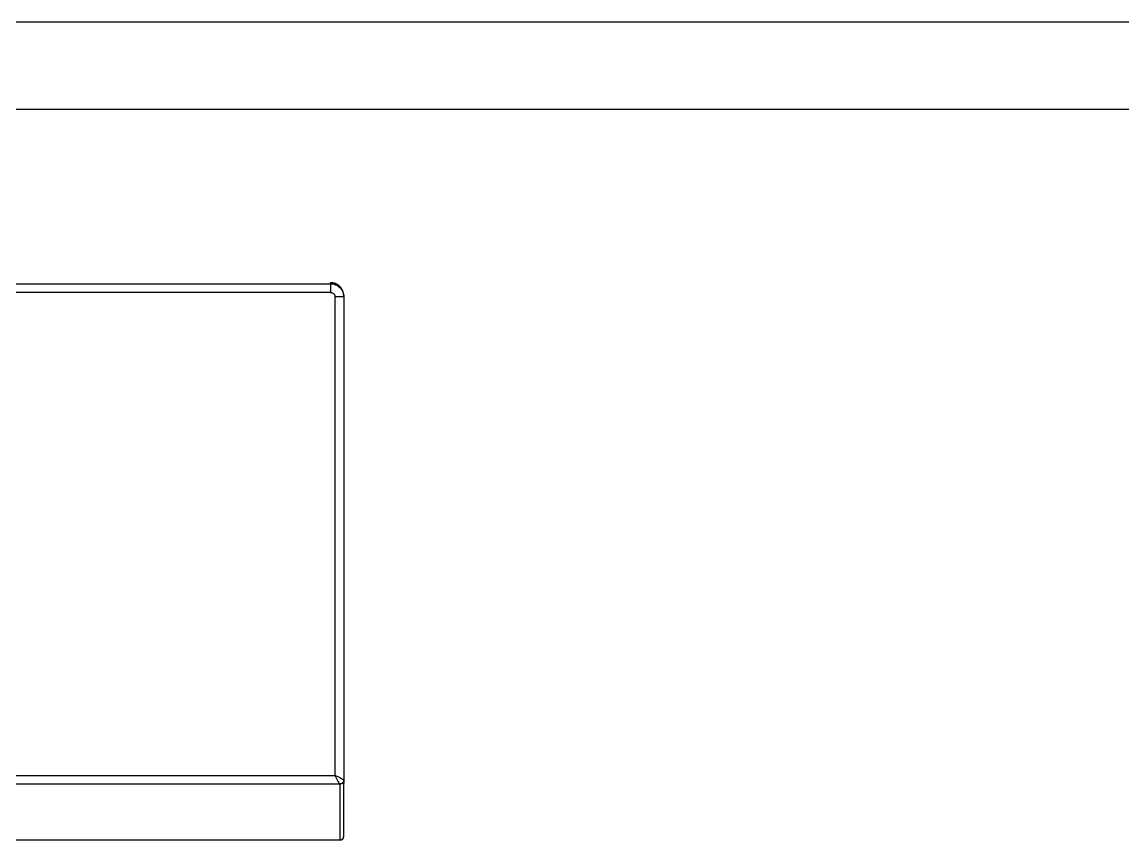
# Model space of a CAD drawing. Header units: millimetres. Extents: x -33000 to 294000, y 0 to 42408.
# Drawn here: x 278788.6 to 279040.5, y 15387.5 to 15574.6 of the extents above; entities that cross this region are included whole.
import ezdxf

# ---------------------------------------------------------------- set-up
doc = ezdxf.new("R2010")
doc.units = ezdxf.units.MM
doc.header["$LTSCALE"] = 50
doc.layers.add('arch', color=8, linetype='Continuous')

# ---------------------------------------------------------------- blocks, each defined once
blk = doc.blocks.new('A$C6CF502EC')
for p, q in [((-157.11, -170.47), (-157.11, -250.2)), ((-157.11, -250.2), (-144.11, -250.2)), ((-156.31, -251), (-144.11, -251)), ((-144.11, -250.65), (-144.11, -251)), ((-32.64, -251), (-144.11, -251))]:
    blk.add_line(p, q)
blk.add_arc((-156.31, -250.2), 0.8, 180, 270)
for points in [[(-144.36, -250), (-144.36, -9.5)], [(-142.36, -9.49), (-142.36, -249)], [(-31.86, -248), (-31.86, -94.26)], [(-29.86, -95.31), (-29.86, -248)], [(-142.36, -249), (-32.86, -249)], [(-32.86, -251), (-143.36, -251)]]:
    blk.add_open_spline(points, degree=1)
for points, knots in [([(-142.36, -249), (-142.42, -249.02), (-142.54, -249.07), (-142.78, -249.18), (-143.16, -249.38), (-143.65, -249.64), (-143.97, -249.81), (-144.17, -249.91), (-144.23, -249.94), (-144.33, -249.99), (-144.36, -250), (-144.36, -250)], [0, 0, 0, 0, 0.0625, 0.125, 0.25, 0.5, 0.75, 0.75, 0.875, 0.875, 1, 1, 1, 1]), ([(-143.36, -251), (-143.36, -251), (-143.35, -250.97), (-143.3, -250.87), (-143.21, -250.69), (-142.99, -250.29), (-142.73, -249.8), (-142.54, -249.42), (-142.43, -249.18), (-142.38, -249.06), (-142.36, -249)], [0, 0, 0, 0, 0.125, 0.125, 0.25, 0.5, 0.75, 0.875, 0.9375, 1, 1, 1, 1]), ([(-29.86, -248), (-29.86, -248.2), (-29.88, -248.39), (-29.96, -248.78), (-30.01, -248.97), (-30.16, -249.33), (-30.26, -249.5), (-30.47, -249.83), (-30.6, -249.98), (-30.88, -250.26), (-31.03, -250.39), (-31.36, -250.6), (-31.53, -250.7), (-31.89, -250.85), (-32.08, -250.9), (-32.47, -250.98), (-32.66, -251), (-32.86, -251)], [0, 0, 0, 0, 0.125, 0.125, 0.25, 0.25, 0.375, 0.375, 0.5, 0.5, 0.625, 0.625, 0.75, 0.75, 0.875, 0.875, 1, 1, 1, 1]), ([(-32.86, -251), (-32.86, -251), (-32.86, -251), (-32.86, -251), (-32.86, -250.96), (-32.86, -250.79), (-32.86, -250.42), (-32.86, -249.92), (-32.86, -249.42), (-32.86, -249.17), (-32.86, -249)], [0, 0, 0, 0, 0.000393, 0.017217, 0.089223, 0.16123, 0.449255, 0.73728, 0.881292, 1, 1, 1, 1]), ([(-32.64, -251), (-32.63, -251), (-32.61, -251), (-32.59, -251), (-32.56, -251), (-32.54, -251), (-32.51, -251), (-32.48, -251), (-32.46, -250.99), (-32.43, -250.99), (-32.41, -250.99), (-32.38, -250.99), (-32.36, -250.99), (-32.33, -250.98), (-32.31, -250.98), (-32.28, -250.98), (-32.26, -250.98), (-32.24, -250.97), (-32.21, -250.97), (-32.19, -250.97), (-32.16, -250.96), (-32.14, -250.96), (-32.12, -250.95), (-32.09, -250.95), (-32.07, -250.95), (-32.05, -250.94), (-32.02, -250.94), (-32, -250.93), (-31.98, -250.93), (-31.96, -250.92), (-31.93, -250.92), (-31.91, -250.91), (-31.89, -250.9), (-31.87, -250.9), (-31.84, -250.89), (-31.82, -250.89), (-31.8, -250.88), (-31.78, -250.87), (-31.76, -250.87), (-31.74, -250.86), (-31.72, -250.85), (-31.7, -250.85), (-31.67, -250.84), (-31.65, -250.83), (-31.63, -250.83), (-31.61, -250.82), (-31.59, -250.81), (-31.57, -250.8), (-31.55, -250.8), (-31.53, -250.79), (-31.51, -250.78), (-31.5, -250.77), (-31.48, -250.77), (-31.46, -250.76), (-31.44, -250.75), (-31.42, -250.74), (-31.4, -250.73), (-31.38, -250.72), (-31.36, -250.72), (-31.35, -250.71), (-31.33, -250.7), (-31.31, -250.69), (-31.29, -250.68), (-31.28, -250.67), (-31.26, -250.66), (-31.24, -250.65), (-31.22, -250.65), (-31.21, -250.64), (-31.19, -250.63), (-31.17, -250.62), (-31.16, -250.61), (-31.14, -250.6), (-31.12, -250.59), (-31.11, -250.58), (-31.09, -250.57), (-31.08, -250.56), (-31.06, -250.55), (-31.05, -250.54), (-31.03, -250.53), (-31.02, -250.52), (-31, -250.51), (-30.99, -250.5), (-30.97, -250.49), (-30.96, -250.48), (-30.94, -250.47), (-30.93, -250.47), (-30.91, -250.46), (-30.9, -250.45), (-30.89, -250.44), (-30.87, -250.43), (-30.86, -250.42), (-30.85, -250.41), (-30.83, -250.4), (-30.82, -250.39), (-30.81, -250.38), (-30.79, -250.37), (-30.78, -250.36), (-30.77, -250.35), (-30.76, -250.34), (-30.74, -250.33), (-30.73, -250.32), (-30.72, -250.31), (-30.71, -250.3), (-30.7, -250.29), (-30.69, -250.28), (-30.67, -250.27), (-30.66, -250.26), (-30.65, -250.25), (-30.64, -250.24), (-30.63, -250.23), (-30.62, -250.22), (-30.61, -250.21), (-30.6, -250.2), (-30.59, -250.19), (-30.58, -250.18), (-30.57, -250.17), (-30.56, -250.16), (-30.55, -250.15), (-30.54, -250.14), (-30.53, -250.13), (-30.51, -250.11), (-30.48, -250.08), (-30.44, -250.04), (-30.41, -250), (-30.37, -249.96), (-30.34, -249.92), (-30.3, -249.88), (-30.27, -249.84), (-30.24, -249.8), (-30.21, -249.75), (-30.17, -249.71), (-30.15, -249.67), (-30.12, -249.62), (-30.09, -249.58), (-30.06, -249.54), (-30.03, -249.49), (-30.01, -249.44), (-29.98, -249.4), (-29.96, -249.35), (-29.94, -249.31), (-29.92, -249.26), (-29.89, -249.21), (-29.87, -249.17), (-29.85, -249.12), (-29.84, -249.07), (-29.82, -249.02), (-29.8, -248.97), (-29.78, -248.93), (-29.77, -248.88), (-29.76, -248.83), (-29.74, -248.78), (-29.73, -248.73), (-29.72, -248.68), (-29.71, -248.63), (-29.7, -248.59), (-29.69, -248.54), (-29.68, -248.49), (-29.67, -248.44), (-29.66, -248.39), (-29.66, -248.34), (-29.65, -248.29), (-29.65, -248.24), (-29.64, -248.19), (-29.64, -248.15), (-29.64, -248.1), (-29.64, -248.05), (-29.64, -248.02), (-29.64, -248)], [0, 0, 0, 0, 0.005532, 0.011042, 0.016529, 0.021994, 0.027436, 0.032856, 0.038253, 0.043627, 0.048979, 0.054309, 0.059616, 0.0649, 0.070162, 0.075401, 0.080618, 0.085812, 0.090984, 0.096133, 0.10126, 0.106364, 0.111446, 0.116505, 0.121541, 0.126555, 0.131547, 0.136515, 0.141462, 0.146386, 0.151287, 0.156166, 0.161022, 0.165855, 0.170666, 0.175455, 0.180221, 0.184965, 0.189686, 0.194384, 0.19906, 0.203713, 0.208344, 0.212952, 0.217538, 0.222101, 0.226642, 0.23116, 0.235656, 0.240129, 0.244579, 0.249007, 0.253413, 0.257795, 0.262156, 0.266494, 0.270809, 0.275102, 0.279372, 0.283619, 0.287845, 0.292047, 0.296227, 0.300385, 0.30452, 0.308632, 0.312722, 0.316789, 0.320834, 0.324857, 0.328856, 0.332833, 0.336788, 0.34072, 0.34463, 0.348517, 0.352381, 0.356223, 0.360043, 0.36384, 0.367614, 0.371366, 0.375095, 0.378802, 0.382486, 0.386148, 0.389787, 0.393404, 0.396998, 0.400569, 0.404118, 0.407645, 0.411149, 0.41463, 0.418089, 0.421525, 0.424939, 0.42833, 0.431699, 0.435045, 0.438369, 0.44167, 0.444948, 0.448204, 0.451438, 0.454649, 0.457837, 0.461003, 0.464146, 0.467267, 0.470365, 0.473441, 0.476494, 0.479525, 0.482533, 0.485519, 0.488482, 0.491422, 0.49434, 0.497236, 0.500109, 0.511564, 0.522994, 0.534397, 0.545774, 0.557125, 0.56845, 0.579749, 0.591021, 0.602268, 0.613488, 0.624682, 0.63585, 0.646992, 0.658107, 0.669197, 0.68026, 0.691297, 0.702308, 0.713293, 0.724251, 0.735184, 0.74609, 0.75697, 0.767824, 0.778652, 0.789454, 0.80023, 0.810979, 0.821702, 0.8324, 0.843071, 0.853716, 0.864334, 0.874927, 0.885493, 0.896034, 0.906548, 0.917036, 0.927498, 0.937934, 0.948343, 0.958727, 0.969084, 0.979416, 0.989721, 1, 1, 1, 1]), ([(-29.86, -248), (-29.86, -248), (-29.86, -248), (-29.9, -248), (-30.07, -248), (-30.44, -248), (-30.94, -248), (-31.44, -248), (-31.69, -248), (-31.86, -248)], [0, 0, 0, 0, 0.016831, 0.088865, 0.160899, 0.449036, 0.737173, 0.881241, 1, 1, 1, 1]), ([(-29.86, -248), (-29.82, -248), (-29.79, -248), (-29.73, -248), (-29.71, -248), (-29.67, -248), (-29.66, -248), (-29.64, -248), (-29.64, -248), (-29.64, -248)], [0, 0, 0, 0, 0.244427, 0.244427, 0.496285, 0.496285, 0.748142, 0.748142, 1, 1, 1, 1]), ([(-143.36, -251), (-143.42, -251), (-143.49, -250.99), (-143.62, -250.97), (-143.68, -250.95), (-143.8, -250.9), (-143.86, -250.87), (-143.97, -250.8), (-144.02, -250.75), (-144.11, -250.66), (-144.15, -250.61), (-144.23, -250.5), (-144.26, -250.44), (-144.31, -250.32), (-144.33, -250.26), (-144.35, -250.13), (-144.36, -250.07), (-144.36, -250)], [0, 0, 0, 0, 0.125, 0.125, 0.25, 0.25, 0.375, 0.375, 0.5, 0.5, 0.625, 0.625, 0.75, 0.75, 0.875, 0.875, 1, 1, 1, 1])]:
    blk.add_open_spline(points, degree=3, knots=knots)
blk.add_rational_spline([(-31.86, -248), (-31.86, -248.59), (-32.27, -249), (-32.86, -249)], [1, 0.804737854124, 0.804737854124, 1], degree=3)

msp = doc.modelspace()

# ---------------------------------------------------------------- linework, layer by layer
at = {"layer": 'arch', "ltscale": 25}
for p, q in [((279851.21, 15574.6), (278131.21, 15574.6)), ((279851.21, 15554.6), (278151.21, 15554.6))]:
    msp.add_line(p, q, dxfattribs=at)

# ---------------------------------------------------------------- block references
at = {"layer": 'arch', "ltscale": 25, "rotation": 89.99999999999999}
msp.add_blockref('A$C6CF502EC', (278611.21, 15544.6), dxfattribs=at)

doc.saveas('drawing.dxf')
